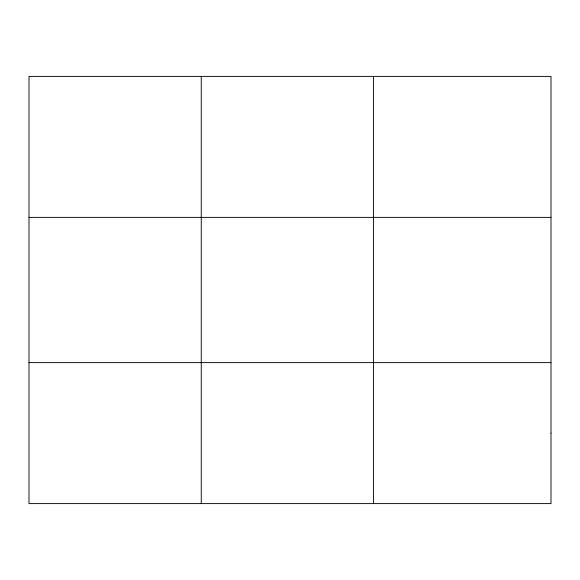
<?xml version="1.0" encoding="UTF-8"?>
<svg xmlns="http://www.w3.org/2000/svg" width="580" height="580" viewBox="0 0 580 580"><rect width="100%" height="100%" fill="white"/><g stroke="black" fill="none" stroke-linecap="round" stroke-linejoin="round"><path stroke-width="0.87" d="M201.26 76.393L201.26 503.607M373.52 76.393L373.52 503.607M29 217.377L551 217.377M29 362.623L551 362.623M551 433.115L551 503.607L29 503.607L29 76.393L551 76.393L551 433.115"/></g></svg>
